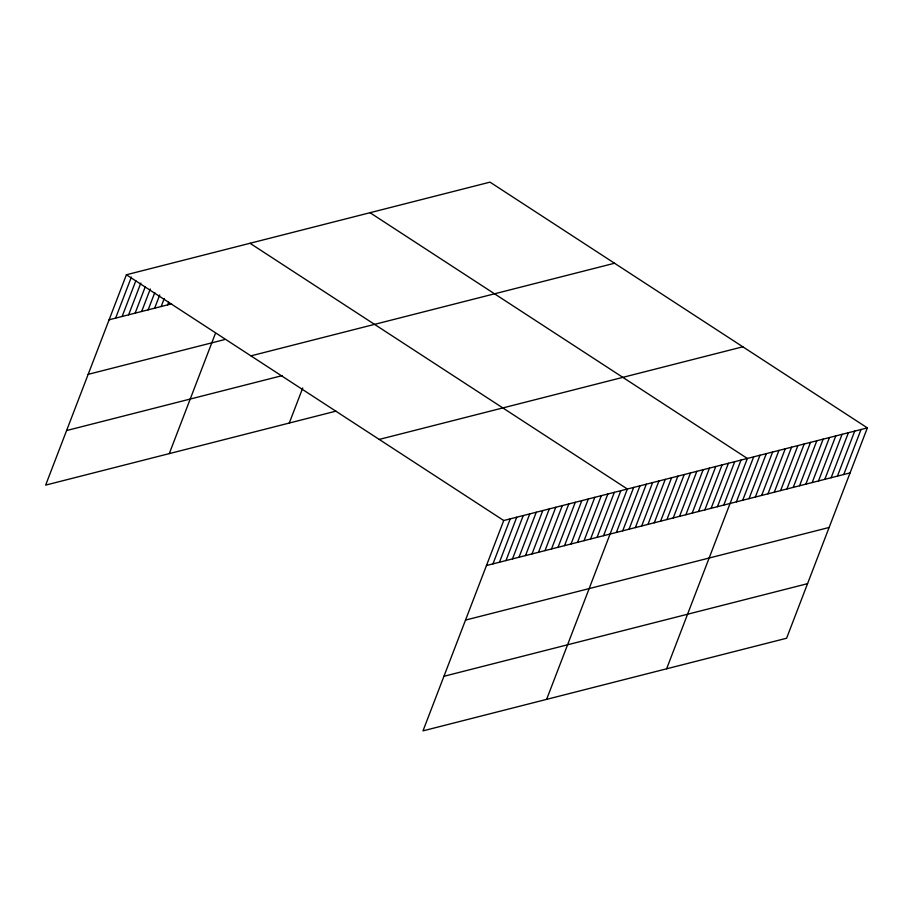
<?xml version="1.0" encoding="UTF-8"?>
<svg xmlns="http://www.w3.org/2000/svg" width="913" height="913" viewBox="0 0 913 913"><rect width="100%" height="100%" fill="white"/><g stroke="black" fill="none" stroke-linecap="round" stroke-linejoin="round"><path stroke-width="1.37" d="M867.35 427.889L503.736 520.524L422.993 730.856L786.607 638.233L867.35 427.889L490.007 182.144L126.393 274.767L45.65 485.111L336.007 411.135M115.62 318.123L131.369 277.084M122.125 316.469L135.843 280.725M128.63 314.802L140.83 283.041M135.135 313.148L145.304 286.671M141.652 311.493L150.291 288.987M148.157 309.838L154.765 292.628M154.662 308.172L159.741 294.945M161.167 306.517L164.214 298.574M167.672 304.862L168.688 302.214M169.282 453.613L215.285 333.747M289.273 423.05L302.739 387.968M492.963 563.869L510.241 518.858M499.468 562.214L516.747 517.203M505.973 560.559L523.252 515.548M512.478 558.904L529.757 513.893M518.995 557.238L536.262 512.239M525.5 555.583L542.779 510.572M532.005 553.929L549.284 508.918M538.51 552.274L555.789 507.263M545.015 550.607L562.294 505.608M551.52 548.953L568.799 503.942M558.026 547.298L575.304 502.287M564.542 545.643L581.809 500.632M571.047 543.988L588.326 498.977M577.552 542.322L594.831 497.311M584.058 540.667L601.336 495.656M590.563 539.012L607.841 494.001M597.068 537.358L614.346 492.347M603.573 535.691L620.851 490.68M546.625 699.358L627.368 489.026L250.025 243.28M616.401 532.427L633.679 487.416M622.712 530.818L639.99 485.807M629.034 529.209L646.313 484.198M635.345 527.6L652.624 482.589M641.668 525.991L658.935 480.98M647.979 524.382L665.257 479.371M654.29 522.772L671.569 477.761M660.613 521.163L677.891 476.152M666.924 519.554L684.202 474.555M673.235 517.945L690.513 472.945M679.557 516.336L696.836 471.336M685.868 514.738L703.147 469.727M692.191 513.129L709.458 468.118M698.502 511.52L715.781 466.509M704.813 509.911L722.092 464.9M711.136 508.301L728.414 463.29M717.447 506.692L734.725 461.681M723.758 505.083L741.036 460.072M666.616 668.795L747.359 458.463L370.016 212.706M736.392 501.865L753.67 456.854M742.714 500.256L759.993 455.245M749.025 498.646L766.304 453.635M755.336 497.037L772.615 452.026M761.659 495.428L778.937 450.417M767.97 493.819L785.248 448.808M774.292 492.21L791.56 447.199M780.604 490.601L797.882 445.59M786.915 488.991L804.193 443.98M793.237 487.382L810.516 442.371M799.548 485.773L816.827 440.762M805.859 484.164L823.138 439.153M812.182 482.555L829.461 437.544M818.493 480.946L835.772 435.935M824.816 479.336L842.083 434.326M831.127 477.727L848.405 432.716M837.438 476.118L854.716 431.107M843.76 474.509L861.039 429.498M109.115 319.778L171.576 303.869M88.173 374.341L224.427 339.625M250.915 355.865L614.529 263.241M66.592 430.548L282.425 375.563M379.215 439.427L742.828 346.792M486.458 565.535L850.071 472.9M465.516 620.087L829.13 527.463M443.935 676.293L807.549 583.669M126.393 274.767L503.736 520.524"/></g></svg>
